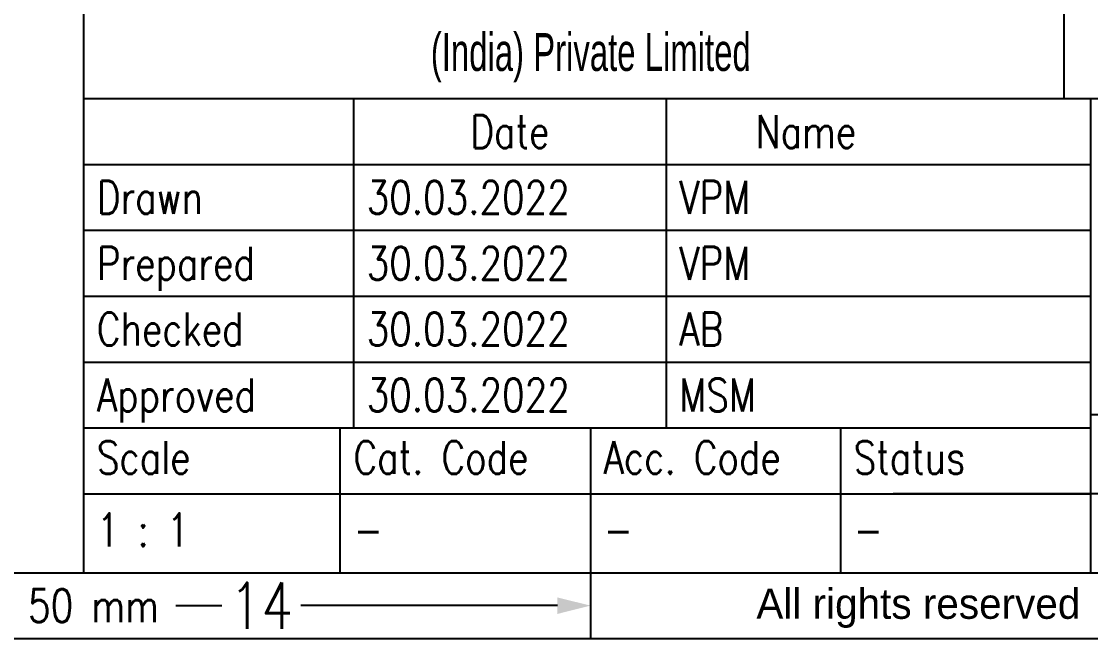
# Model space of a CAD drawing. Header units: inches. Extents: x 0 to 4002, y 0 to 2847.
# Drawn here: x 3228.5 to 3624.5, y 0 to 228.5 of the extents above; entities that cross this region are included whole.
import ezdxf
from ezdxf.enums import TextEntityAlignment as Align

# ---------------------------------------------------------------- set-up
doc = ezdxf.new("R2010")
doc.units = ezdxf.units.IN
doc.header["$MEASUREMENT"] = 0
doc.styles.add('ROMANS', font='romans.shx', dxfattribs={"width": 0.85})
doc.styles.add('TKTypeRegular', font='')
doc.styles.get('TKTypeRegular').set_extended_font_data('TKTypeRegular')

# ---------------------------------------------------------------- blocks, each defined once
blk = doc.blocks.new('Temp11')
at = {"linetype": 'Continuous'}
blk.add_line((82591, 619), (82591, 71694), dxfattribs=at)
for p, q in [((91816, 5077), (91816, 11763)), ((82591, 5077), (101041, 5077)), ((85129, 5077), (85129, 1981)), ((88070, 5077), (88070, 1981)), ((92063, 5077), (92063, 619)), ((82591, 4458), (92063, 4458)), ((82591, 3839), (92063, 3839)), ((82591, 3219), (92063, 3219)), ((82591, 2600), (92063, 2600)), ((101041, 2105), (92063, 2105)), ((82591, 1981), (92063, 1981)), ((85005, 619), (85005, 1981)), ((87358, 1981), (87358, 619)), ((89711, 1981), (89711, 619)), ((82591, 1362), (92063, 1362)), ((101041, 1362), (90206, 1362)), ((619, 619), (101041, 619)), ((87358, 619), (87358, 0)), ((83458, 310), (83891, 310)), ((87048, 310), (84634, 310)), ((0, 0), (101660, 0))]:
    blk.add_line(p, q)
blk.add_solid([(87048, 387), (87358, 310), (87048, 387), (87048, 232)])
for s, height, style, width, p in [('(India) Private Limited', 355.99, 'TKTypeRegular', 0.65, (87361, 5337)), ('Date', 309.6, 'ROMANS', 0.8, (86600, 4612)), ('Name', 309.6, 'ROMANS', 0.8, (89386, 4612))]:
    blk.add_text(s, height=height, dxfattribs=dict(style=style, width=width)).set_placement(p, align=Align.CENTER)
at = {"style": 'ROMANS', "width": 0.8}
for s, p in [('Drawn', (82715, 3993)), ('Prepared', (82715, 3374)), ('Checked', (82715, 2755)), ('Approved', (82715, 2136)), ('Scale', (82715, 1548)), ('Cat. Code', (85129, 1548)), ('Acc. Code', (87482, 1548)), ('Status', (89834, 1548))]:
    blk.add_text(s, height=309.6, dxfattribs=at).set_placement(p)
at = {"color": 1, "style": 'ROMANS', "width": 0.8}
for s, height, p in [('30.03.2022', 309.6, (85253, 3993)), ('VPM', 309.6, (88194, 3993)), ('30.03.2022', 309.6, (85253, 3374)), ('VPM', 309.6, (88194, 3374)), ('30.03.2022', 309.6, (85253, 2755)), ('AB', 309.6, (88194, 2755)), ('30.03.2022', 309.6, (85253, 2136)), ('MSM', 309.6, (88194, 2136)), ('1 : 1', 309.6, (82715, 867)), ('-', 310, (85129, 867)), ('-', 310, (87482, 867)), ('-', 310, (89834, 867))]:
    blk.add_text(s, height=height, dxfattribs=at).set_placement(p)
at = {"style": 'ROMANS', "width": 0.8}
blk.add_text('14', height=433.4, dxfattribs=at).set_placement((84262, 310), align=Align.MIDDLE_CENTER)
blk.add_text('50 mm', height=309.6, dxfattribs=at).set_placement((82684, 310), align=Align.MIDDLE)
at = {"style": 'TKTypeRegular'}
blk.add_text('All rights reserved', height=284.8, dxfattribs=at).set_placement((90443, 186), align=Align.CENTER)

msp = doc.modelspace()

# ---------------------------------------------------------------- block references
at = {"xscale": 0.03937007874015748, "yscale": 0.03937007874015748, "zscale": 0.03937007874015748}
msp.add_blockref('Temp11', (0, 0), dxfattribs=at)

doc.saveas('drawing.dxf')
